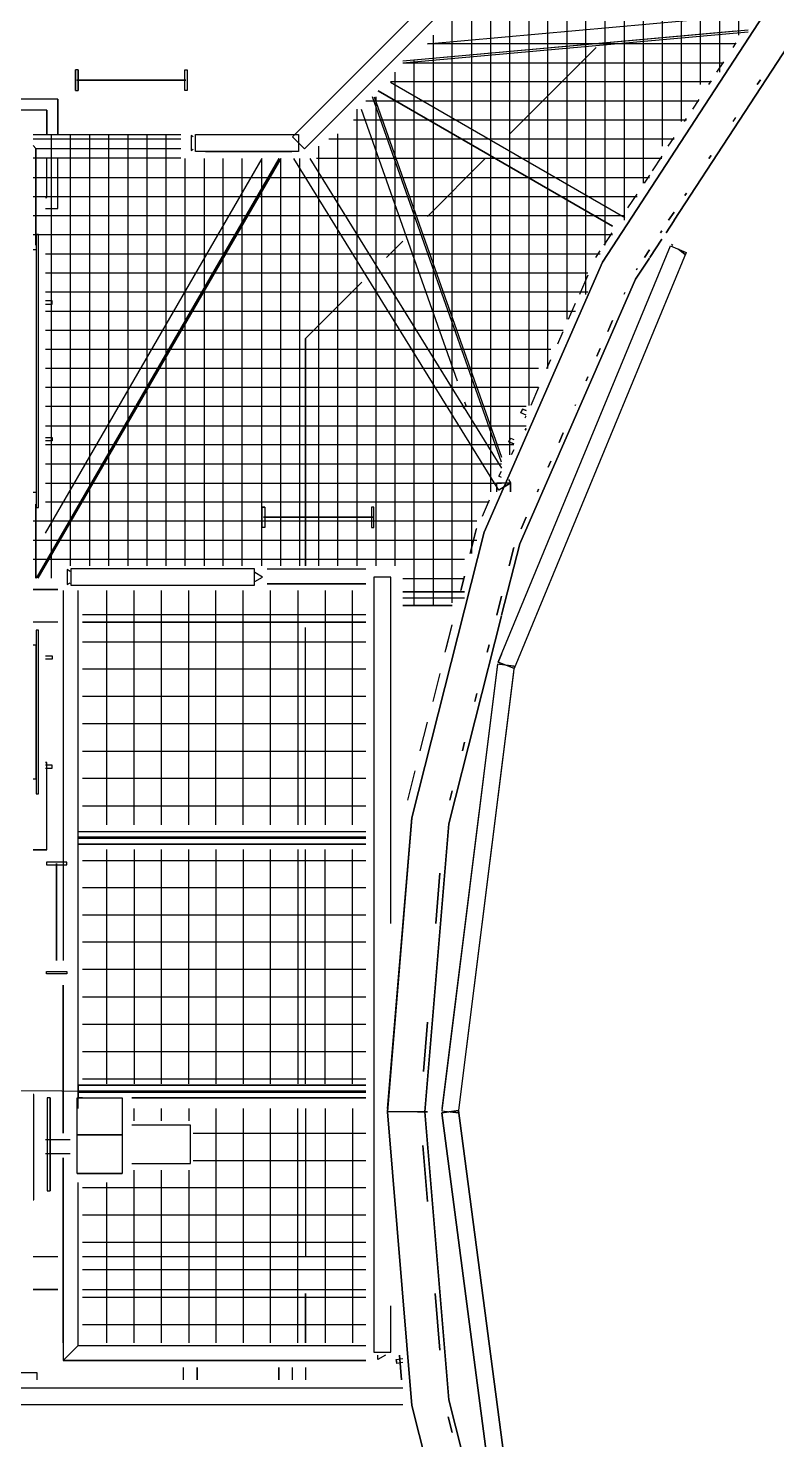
# Model space of a CAD drawing. Extents: x -57244 to 324435, y 15553 to 159369.
# Drawn here: x 57704 to 60448, y 43156 to 48328 of the extents above; entities that cross this region are included whole.
import ezdxf

# ---------------------------------------------------------------- set-up
doc = ezdxf.new("R2010")
doc.units = 0
doc.header["$LTSCALE"] = 2000
doc.header["$MEASUREMENT"] = 0
doc.layers.add('BASE', color=253, linetype='CONTINUOUS')

msp = doc.modelspace()

# ---------------------------------------------------------------- linework, layer by layer
at = {"layer": 'BASE', "linetype": 'Continuous'}
for p, q in [((60308.4, 48301.7), (60308.4, 49431.6)), ((60238.4, 49341.2), (60238.4, 48166.1)), ((60168.4, 48120.9), (60168.4, 49296)), ((60098.4, 47985.4), (60098.4, 49205.6)), ((60028.4, 47895), (60028.4, 49160.4)), ((59958.4, 49070.1), (59958.4, 47759.4)), ((59888.4, 48979.7), (59888.4, 47623.8)), ((59818.4, 47533.4), (59818.4, 48934.5)), ((59748.4, 47352.6), (59748.4, 48844.1)), ((59678.4, 48798.9), (59678.4, 47262.2)), ((59538.4, 48663.3), (59538.4, 46945.9)), ((59608.4, 47081.4), (59608.4, 48708.5)), ((59468.4, 48572.9), (59468.4, 46765.1)), ((59398.4, 48527.7), (59398.4, 46629.5)), ((59328.4, 48437.3), (59328.4, 46403.5)), ((60252.3, 48366.8), (59167.6, 48269)), ((60252.3, 48366.8), (59167.6, 48269)), ((59258.4, 46222.7), (59258.4, 48392.1)), ((60342.7, 48320.8), (59077.2, 48206.6)), ((60297.5, 48316.7), (59077.2, 48206.6)), ((59077.2, 48200.6), (60342.7, 48314.7)), ((59188.4, 48301.7), (59188.4, 46212.3)), ((59167.6, 48271.2), (60297.5, 48271.2)), ((59785.8, 48256.5), (59469.4, 47940.2)), ((59785.8, 48256.5), (59469.4, 47940.2)), ((60297.5, 48273.5), (60286.4, 48256.5)), ((59077.2, 48201.2), (60252.3, 48201.2)), ((59118.4, 46212.3), (59118.4, 48211.3)), ((60252.3, 48204.3), (60227.3, 48166.1)), ((57877.2, 48099.8), (57877.2, 48174.8)), ((57886.6, 48174.8), (57886.6, 48099.8)), ((58286.6, 48174.8), (58286.6, 48099.8)), ((59048.4, 46358.3), (59048.4, 48166.1)), ((58281.9, 48137.3), (57881.9, 48137.3)), ((57881.9, 48137.3), (58281.9, 48137.3)), ((58281.9, 48137.3), (57881.9, 48137.3)), ((58281.9, 48137.3), (57881.9, 48137.3)), ((57881.9, 48137.3), (58281.9, 48137.3)), ((59845.5, 47602.5), (58986.8, 48098.3)), ((59845.5, 47602.5), (58986.8, 48098.3)), ((58986.8, 48098.3), (59845.5, 47602.5)), ((60207.1, 48131.2), (59032, 48131.2)), ((59032, 48129.9), (59890.7, 47634.1)), ((60207.1, 48135.2), (60197.8, 48120.9)), ((60376.4, 48120.9), (60387.9, 48138.6)), ((60387.9, 48138.6), (60376.4, 48120.9)), ((60376.4, 48120.9), (60387.9, 48138.6)), ((60376.4, 48120.9), (60387.9, 48138.6)), ((60376.4, 48120.9), (60387.9, 48138.6)), ((60387.9, 48138.6), (60376.4, 48120.9)), ((60376.4, 48120.9), (60387.9, 48138.6)), ((60387.9, 48138.6), (60376.4, 48120.9)), ((60376.4, 48120.9), (60387.9, 48138.6)), ((60387.9, 48138.6), (60376.4, 48120.9)), ((60376.4, 48120.9), (60387.9, 48138.6)), ((60387.9, 48138.6), (60376.4, 48120.9)), ((60376.4, 48120.9), (60387.9, 48138.6)), ((60387.9, 48138.6), (60376.4, 48120.9)), ((60376.4, 48120.9), (60387.9, 48138.6)), ((60387.9, 48138.6), (60376.4, 48120.9)), ((57811.8, 48067.1), (57811.8, 47940.2)), ((58941.6, 48061.2), (60161.9, 48061.2)), ((59438.8, 46737.7), (58965.4, 48075.7)), ((58971.7, 48075.7), (59438.8, 46755.7)), ((58978.4, 48075.7), (58978.4, 46358.3)), ((60161.9, 48066), (60138.7, 48030.6)), ((57771.9, 48027.4), (57771.9, 47940.2)), ((60116.7, 47991.2), (58896.4, 47991.2)), ((58908.4, 48030.6), (58908.4, 46358.3)), ((58924.1, 48030.6), (59275.9, 47036.2)), ((60109.2, 47985.4), (60116.7, 47996.8)), ((60287.8, 47985.4), (60297.5, 48000.2)), ((60287.8, 47985.4), (60297.5, 48000.2)), ((60287.8, 47985.4), (60297.5, 48000.2)), ((60287.8, 47985.4), (60297.5, 48000.2)), ((60287.8, 47985.4), (60297.5, 48000.2)), ((60287.8, 47985.4), (60297.5, 48000.2)), ((60287.8, 47985.4), (60297.5, 48000.2)), ((60287.8, 47985.4), (60297.5, 48000.2)), ((60287.8, 47985.4), (60297.5, 48000.2)), ((60287.8, 47985.4), (60297.5, 48000.2)), ((60287.8, 47985.4), (60297.5, 48000.2)), ((60287.8, 47985.4), (60297.5, 48000.2)), ((60287.8, 47985.4), (60297.5, 48000.2)), ((60287.8, 47985.4), (60297.5, 48000.2)), ((60287.8, 47985.4), (60297.5, 48000.2)), ((60287.8, 47985.4), (60297.5, 48000.2)), ((58838.4, 46358.3), (58838.4, 47940.2)), ((58263.7, 47937.3), (57721.3, 47937.3)), ((58263.7, 47937.3), (57721.3, 47937.3)), ((58263.7, 47921.2), (57721.3, 47921.2)), ((57731.9, 47887.3), (57731.9, 47533.4)), ((57731.9, 47887.3), (57731.9, 47533.4)), ((57731.9, 47887.3), (58263.7, 47887.3)), ((57788.4, 46313.1), (57788.4, 47937.3)), ((57858.4, 46358.3), (57858.4, 47937.3)), ((57928.4, 47937.3), (57928.4, 46358.3)), ((57998.4, 47937.3), (57998.4, 46358.3)), ((58068.4, 47937.3), (58068.4, 46358.3)), ((58138.4, 47937.3), (58138.4, 46358.3)), ((58208.4, 47937.3), (58208.4, 46358.3)), ((58768.4, 47895), (58768.4, 46358.3)), ((60071.5, 47921.2), (58806, 47921.2)), ((60050.2, 47895), (60071.5, 47927.6)), ((58263.7, 47851.2), (57721.3, 47851.2)), ((57733.4, 46313.1), (58624.2, 47849.8)), ((57740.4, 46313.1), (58631.2, 47849.8)), ((58624.2, 47849.8), (57766.5, 46370.2)), ((57766.5, 46477.9), (58561.8, 47849.8)), ((57766.5, 46477.9), (58561.8, 47849.8)), ((57771.9, 47707.4), (57771.9, 47849.8)), ((58278.4, 47849.8), (58278.4, 46358.3)), ((58348.4, 47849.8), (58348.4, 46358.3)), ((58354.1, 47876), (58670.4, 47876)), ((58418.4, 46358.3), (58418.4, 47849.8)), ((58488.4, 46358.3), (58488.4, 47849.8)), ((58558.4, 47849.8), (58558.4, 46358.3)), ((58628.4, 47849.8), (58628.4, 46358.3)), ((58698.4, 47849.8), (58698.4, 46358.3)), ((58736.1, 47849.8), (59258, 47007.4)), ((58736.1, 47849.8), (59438.8, 46715.5)), ((58760.8, 47851.2), (60026.3, 47851.2)), ((59379, 47849.8), (59167.6, 47638.3)), ((59167.6, 47638.3), (59379, 47849.8)), ((60026.3, 47858.5), (59991.1, 47804.6)), ((60199.2, 47849.8), (60207.1, 47861.9)), ((60199.2, 47849.8), (60207.1, 47861.9)), ((60207.1, 47861.9), (60199.2, 47849.8)), ((60199.2, 47849.8), (60207.1, 47861.9)), ((60207.1, 47861.9), (60199.2, 47849.8)), ((60199.2, 47849.8), (60207.1, 47861.9)), ((60207.1, 47861.9), (60199.2, 47849.8)), ((60207.1, 47861.9), (60199.2, 47849.8)), ((60207.1, 47861.9), (60199.2, 47849.8)), ((60207.1, 47861.9), (60199.2, 47849.8)), ((60207.1, 47861.9), (60199.2, 47849.8)), ((60207.1, 47861.9), (60199.2, 47849.8)), ((60207.1, 47861.9), (60199.2, 47849.8)), ((60207.1, 47861.9), (60199.2, 47849.8)), ((60207.1, 47861.9), (60199.2, 47849.8)), ((60207.1, 47861.9), (60199.2, 47849.8)), ((59981.1, 47789.3), (59961.6, 47759.4)), ((57721.3, 47781.2), (59981.1, 47781.2)), ((57721.3, 47711.2), (59935.9, 47711.2)), ((59902.5, 47669), (59935.9, 47720.1)), ((60110.6, 47714.2), (60116.7, 47723.5)), ((60110.6, 47714.2), (60116.7, 47723.5)), ((60116.7, 47723.5), (60110.6, 47714.2)), ((60116.7, 47723.5), (60110.6, 47714.2)), ((60110.6, 47714.2), (60116.7, 47723.5)), ((60110.6, 47714.2), (60116.7, 47723.5)), ((60116.7, 47723.5), (60110.6, 47714.2)), ((60110.6, 47714.2), (60116.7, 47723.5)), ((60116.7, 47723.5), (60110.6, 47714.2)), ((60110.6, 47714.2), (60116.7, 47723.5)), ((60116.7, 47723.5), (60110.6, 47714.2)), ((60110.6, 47714.2), (60116.7, 47723.5)), ((60116.7, 47723.5), (60110.6, 47714.2)), ((60110.6, 47714.2), (60116.7, 47723.5)), ((60116.7, 47723.5), (60110.6, 47714.2)), ((60110.6, 47714.2), (60116.7, 47723.5)), ((57721.3, 47641.2), (59890.7, 47641.2)), ((60051.6, 47623.8), (60071.5, 47654.3)), ((60071.5, 47654.3), (60051.6, 47623.8)), ((60071.5, 47654.3), (60051.6, 47623.8)), ((60051.6, 47623.8), (60071.5, 47654.3)), ((60051.6, 47623.8), (60071.5, 47654.3)), ((60051.6, 47623.8), (60071.5, 47654.3)), ((60071.5, 47654.3), (60051.6, 47623.8)), ((60051.6, 47623.8), (60071.5, 47654.3)), ((60071.5, 47654.3), (60051.6, 47623.8)), ((60051.6, 47623.8), (60071.5, 47654.3)), ((60071.5, 47654.3), (60051.6, 47623.8)), ((60051.6, 47623.8), (60071.5, 47654.3)), ((60071.5, 47654.3), (60051.6, 47623.8)), ((60051.6, 47623.8), (60071.5, 47654.3)), ((60071.5, 47654.3), (60051.6, 47623.8)), ((60051.6, 47623.8), (60071.5, 47654.3)), ((59843.5, 47578.6), (59813.9, 47533.4)), ((60026.3, 47585.1), (60022, 47578.6)), ((60022, 47578.6), (60026.3, 47585.1)), ((60026.3, 47585.1), (60022, 47578.6)), ((60022, 47578.6), (60026.3, 47585.1)), ((60022, 47578.6), (60026.3, 47585.1)), ((60022, 47578.6), (60026.3, 47585.1)), ((60026.3, 47585.1), (60022, 47578.6)), ((60022, 47578.6), (60026.3, 47585.1)), ((60026.3, 47585.1), (60022, 47578.6)), ((60022, 47578.6), (60026.3, 47585.1)), ((60026.3, 47585.1), (60022, 47578.6)), ((60022, 47578.6), (60026.3, 47585.1)), ((60026.3, 47585.1), (60022, 47578.6)), ((60022, 47578.6), (60026.3, 47585.1)), ((60026.3, 47585.1), (60022, 47578.6)), ((60022, 47578.6), (60026.3, 47585.1)), ((60071.5, 47623.5), (60042.1, 47578.6)), ((59845.5, 47571.2), (57721.3, 47571.2)), ((59017.5, 47488.2), (59077.2, 47547.9)), ((59077.2, 47547.9), (59017.5, 47488.2)), ((60026.3, 47554.3), (59983.1, 47488.2)), ((60062.3, 47536.9), (60066.9, 47533.4)), ((57766.5, 47501.2), (59800.3, 47501.2)), ((59784.4, 47488.2), (59800.3, 47512.6)), ((59963, 47488.2), (59981.1, 47516)), ((59981.1, 47516), (59963, 47488.2)), ((59963, 47488.2), (59981.1, 47516)), ((59963, 47488.2), (59981.1, 47516)), ((59963, 47488.2), (59981.1, 47516)), ((59981.1, 47516), (59963, 47488.2)), ((59963, 47488.2), (59981.1, 47516)), ((59981.1, 47516), (59963, 47488.2)), ((59963, 47488.2), (59981.1, 47516)), ((59981.1, 47516), (59963, 47488.2)), ((59963, 47488.2), (59981.1, 47516)), ((59981.1, 47516), (59963, 47488.2)), ((59963, 47488.2), (59981.1, 47516)), ((59981.1, 47516), (59963, 47488.2)), ((59963, 47488.2), (59981.1, 47516)), ((59981.1, 47516), (59963, 47488.2)), ((60087.2, 47517.9), (60111.9, 47498.9)), ((60114.4, 47502.1), (60113.5, 47501)), ((57766.5, 47431.2), (59755.1, 47431.2)), ((59755.1, 47423.1), (59724.2, 47352.6)), ((59933.4, 47443), (59935.9, 47446.8)), ((59933.4, 47443), (59935.9, 47446.8)), ((59935.9, 47446.8), (59933.4, 47443)), ((59935.9, 47446.8), (59933.4, 47443)), ((59933.4, 47443), (59935.9, 47446.8)), ((59935.9, 47446.8), (59933.4, 47443)), ((59933.4, 47443), (59935.9, 47446.8)), ((59935.9, 47446.8), (59933.4, 47443)), ((59933.4, 47443), (59935.9, 47446.8)), ((59935.9, 47446.8), (59933.4, 47443)), ((59933.4, 47443), (59935.9, 47446.8)), ((59935.9, 47446.8), (59933.4, 47443)), ((59933.4, 47443), (59935.9, 47446.8)), ((59935.9, 47446.8), (59933.4, 47443)), ((59933.4, 47443), (59935.9, 47446.8)), ((59935.9, 47446.8), (59933.4, 47443)), ((59755.1, 47361.2), (57766.5, 47361.2)), ((59684.6, 47262.2), (59709.9, 47320)), ((59890.7, 47360), (59887.5, 47352.6)), ((59890.7, 47360), (59887.5, 47352.6)), ((59890.7, 47360), (59887.5, 47352.6)), ((59890.7, 47360), (59887.5, 47352.6)), ((59890.7, 47360), (59887.5, 47352.6)), ((59890.7, 47360), (59887.5, 47352.6)), ((59890.7, 47360), (59887.5, 47352.6)), ((59890.7, 47360), (59887.5, 47352.6)), ((59890.7, 47360), (59887.5, 47352.6)), ((59890.7, 47360), (59887.5, 47352.6)), ((59890.7, 47360), (59887.5, 47352.6)), ((59890.7, 47360), (59887.5, 47352.6)), ((59890.7, 47360), (59887.5, 47352.6)), ((59890.7, 47360), (59887.5, 47352.6)), ((57766.5, 47291.2), (59709.9, 47291.2)), ((57766.5, 47221.2), (59664.7, 47221.2)), ((59644.9, 47171.8), (59664.7, 47217)), ((59845.5, 47257), (59828, 47217)), ((59828, 47217), (59845.5, 47257)), ((59845.5, 47257), (59828, 47217)), ((59845.5, 47257), (59828, 47217)), ((59845.5, 47257), (59828, 47217)), ((59845.5, 47257), (59828, 47217)), ((59845.5, 47257), (59828, 47217)), ((59845.5, 47257), (59828, 47217)), ((59845.5, 47257), (59828, 47217)), ((59845.5, 47257), (59828, 47217)), ((59845.5, 47257), (59828, 47217)), ((59845.5, 47257), (59828, 47217)), ((59845.5, 47257), (59828, 47217)), ((59845.5, 47257), (59828, 47217)), ((57766.5, 47151.2), (59619.5, 47151.2)), ((59605.3, 47081.4), (59619.5, 47114)), ((59788.3, 47126.6), (59800.3, 47154)), ((59800.3, 47154), (59788.3, 47126.6)), ((59800.3, 47154), (59788.3, 47126.6)), ((59800.3, 47154), (59788.3, 47126.6)), ((59788.3, 47126.6), (59800.3, 47154)), ((59800.3, 47154), (59788.3, 47126.6)), ((59788.3, 47126.6), (59800.3, 47154)), ((59800.3, 47154), (59788.3, 47126.6)), ((59788.3, 47126.6), (59800.3, 47154)), ((59800.3, 47154), (59788.3, 47126.6)), ((59788.3, 47126.6), (59800.3, 47154)), ((59800.3, 47154), (59788.3, 47126.6)), ((59788.3, 47126.6), (59800.3, 47154)), ((59800.3, 47154), (59788.3, 47126.6)), ((59574.3, 47081.2), (57766.5, 47081.2)), ((59574.3, 47011.2), (57766.5, 47011.2)), ((59574.3, 47010.9), (59545.8, 46945.9)), ((59748.7, 47036.2), (59755.1, 47050.9)), ((59755.1, 47050.9), (59748.7, 47036.2)), ((59755.1, 47050.9), (59748.7, 47036.2)), ((59755.1, 47050.9), (59748.7, 47036.2)), ((59748.7, 47036.2), (59755.1, 47050.9)), ((59755.1, 47050.9), (59748.7, 47036.2)), ((59748.7, 47036.2), (59755.1, 47050.9)), ((59755.1, 47050.9), (59748.7, 47036.2)), ((59748.7, 47036.2), (59755.1, 47050.9)), ((59755.1, 47050.9), (59748.7, 47036.2)), ((59748.7, 47036.2), (59755.1, 47050.9)), ((59755.1, 47050.9), (59748.7, 47036.2)), ((59748.7, 47036.2), (59755.1, 47050.9)), ((59755.1, 47050.9), (59748.7, 47036.2)), ((59303.2, 46959.1), (59307.8, 46945.9)), ((59529.2, 46941.2), (57766.5, 46941.2)), ((59303.2, 46934.4), (59296.1, 46945.9)), ((59529.2, 46910.3), (59509.6, 46918.4)), ((59526, 46900.7), (59529.2, 46907.9)), ((59709, 46945.9), (59709.9, 46947.9)), ((59709.9, 46947.9), (59709, 46945.9)), ((59709, 46945.9), (59709.9, 46947.9)), ((59709.9, 46947.9), (59709, 46945.9)), ((59709, 46945.9), (59709.9, 46947.9)), ((59709.9, 46947.9), (59709, 46945.9)), ((59709, 46945.9), (59709.9, 46947.9)), ((59709.9, 46947.9), (59709, 46945.9)), ((59709, 46945.9), (59709.9, 46947.9)), ((59709.9, 46947.9), (59709, 46945.9)), ((59709, 46945.9), (59709.9, 46947.9)), ((59709.9, 46947.9), (59709, 46945.9)), ((59709, 46945.9), (59709.9, 46947.9)), ((59709.9, 46947.9), (59709, 46945.9)), ((57766.5, 46871.2), (59529.2, 46871.2)), ((59529.2, 46861.1), (59525.9, 46855.5)), ((59529.2, 46861.1), (59525.9, 46855.5)), ((59525.9, 46855.5), (59529.2, 46861.1)), ((59484, 46801.2), (57766.5, 46801.2)), ((59649.6, 46810.3), (59664.7, 46844.9)), ((59664.7, 46844.9), (59649.6, 46810.3)), ((59664.7, 46844.9), (59649.6, 46810.3)), ((59649.6, 46810.3), (59664.7, 46844.9)), ((59664.7, 46844.9), (59649.6, 46810.3)), ((59649.6, 46810.3), (59664.7, 46844.9)), ((59664.7, 46844.9), (59649.6, 46810.3)), ((59649.6, 46810.3), (59664.7, 46844.9)), ((59664.7, 46844.9), (59649.6, 46810.3)), ((59649.6, 46810.3), (59664.7, 46844.9)), ((59664.7, 46844.9), (59649.6, 46810.3)), ((59649.6, 46810.3), (59664.7, 46844.9)), ((59664.7, 46844.9), (59649.6, 46810.3)), ((59649.6, 46810.3), (59664.7, 46844.9)), ((59484, 46782.9), (59473.7, 46765.1)), ((59484, 46782.9), (59473.7, 46765.1)), ((59484, 46782.9), (59473.7, 46765.1)), ((57766.5, 46731.2), (59438.8, 46731.2)), ((59609.9, 46719.9), (59619.5, 46741.8)), ((59609.9, 46719.9), (59619.5, 46741.8)), ((59619.5, 46741.8), (59609.9, 46719.9)), ((59619.5, 46741.8), (59609.9, 46719.9)), ((59619.5, 46741.8), (59609.9, 46719.9)), ((59619.5, 46741.8), (59609.9, 46719.9)), ((59619.5, 46741.8), (59609.9, 46719.9)), ((59619.5, 46741.8), (59609.9, 46719.9)), ((59619.5, 46741.8), (59609.9, 46719.9)), ((59619.5, 46741.8), (59609.9, 46719.9)), ((59619.5, 46741.8), (59609.9, 46719.9)), ((59619.5, 46741.8), (59609.9, 46719.9)), ((59619.5, 46741.8), (59609.9, 46719.9)), ((59619.5, 46741.8), (59609.9, 46719.9)), ((57766.5, 46661.2), (59438.8, 46661.2)), ((59421.9, 46662), (59465.9, 46662)), ((59466.8, 46658.9), (59438.8, 46641.5)), ((59438.8, 46641.5), (59466.8, 46658.9)), ((59438.8, 46641.5), (59465.9, 46658.3)), ((59464.1, 46674.7), (59471.9, 46662)), ((59471.9, 46629.5), (59471.9, 46662)), ((59393.6, 46598.8), (59367.4, 46539.1)), ((59574.3, 46638.8), (59570.3, 46629.5)), ((59570.3, 46629.5), (59574.3, 46638.8)), ((59574.3, 46638.8), (59570.3, 46629.5)), ((59570.3, 46629.5), (59574.3, 46638.8)), ((59574.3, 46638.8), (59570.3, 46629.5)), ((59570.3, 46629.5), (59574.3, 46638.8)), ((59574.3, 46638.8), (59570.3, 46629.5)), ((59570.3, 46629.5), (59574.3, 46638.8)), ((59574.3, 46638.8), (59570.3, 46629.5)), ((59570.3, 46629.5), (59574.3, 46638.8)), ((59574.3, 46638.8), (59570.3, 46629.5)), ((59570.3, 46629.5), (59574.3, 46638.8)), ((59574.3, 46638.8), (59570.3, 46629.5)), ((59570.3, 46629.5), (59574.3, 46638.8)), ((57731.9, 46313.1), (57731.9, 46584.3)), ((57731.9, 46584.3), (57731.9, 46313.1)), ((57731.9, 46584.3), (57731.9, 46493.9)), ((57731.9, 46584.3), (57731.9, 46493.9)), ((57732.6, 46584.3), (57732.6, 46572.3)), ((57741.6, 46572.3), (57741.6, 46584.3)), ((59393.6, 46591.2), (57766.5, 46591.2)), ((58571.2, 46573.4), (58561.9, 46573.4)), ((59348.4, 46521.2), (57721.3, 46521.2)), ((58571.2, 46498.4), (58561.9, 46498.4)), ((58566.6, 46535.9), (58966.6, 46535.9)), ((58966.6, 46535.9), (58566.6, 46535.9)), ((58966.6, 46535.9), (58566.6, 46535.9)), ((58966.6, 46535.9), (58566.6, 46535.9)), ((58966.6, 46535.9), (58566.6, 46535.9)), ((59346.4, 46491.2), (59324.2, 46403.5)), ((59510.8, 46493.9), (59529.2, 46535.8)), ((59510.8, 46493.9), (59529.2, 46535.8)), ((59510.8, 46493.9), (59529.2, 46535.8)), ((59529.2, 46535.8), (59510.8, 46493.9)), ((59510.8, 46493.9), (59529.2, 46535.8)), ((59510.8, 46493.9), (59529.2, 46535.8)), ((59510.8, 46493.9), (59529.2, 46535.8)), ((59510.8, 46493.9), (59529.2, 46535.8)), ((59510.8, 46493.9), (59529.2, 46535.8)), ((59510.8, 46493.9), (59529.2, 46535.8)), ((59510.8, 46493.9), (59529.2, 46535.8)), ((59510.8, 46493.9), (59529.2, 46535.8)), ((59510.8, 46493.9), (59529.2, 46535.8)), ((59510.8, 46493.9), (59529.2, 46535.8)), ((59348.4, 46451.2), (57721.3, 46451.2)), ((57731.9, 46403.5), (57731.9, 46313.1)), ((57731.9, 46313.1), (57731.9, 46403.5)), ((59484, 46425.6), (59466.9, 46358.3)), ((59484, 46425.6), (59466.9, 46358.3)), ((59484, 46425.6), (59466.9, 46358.3)), ((59466.9, 46358.3), (59484, 46425.6)), ((59466.9, 46358.3), (59484, 46425.6)), ((59484, 46425.6), (59466.9, 46358.3)), ((59484, 46425.6), (59466.9, 46358.3)), ((59484, 46425.6), (59466.9, 46358.3)), ((59484, 46425.6), (59466.9, 46358.3)), ((59484, 46425.6), (59466.9, 46358.3)), ((59484, 46425.6), (59466.9, 46358.3)), ((59484, 46425.6), (59466.9, 46358.3)), ((59484, 46425.6), (59466.9, 46358.3)), ((59484, 46425.6), (59466.9, 46358.3)), ((59484, 46425.6), (59466.9, 46358.3)), ((59484, 46425.6), (59466.9, 46358.3)), ((59303.2, 46381.2), (57721.3, 46381.2)), ((57759.6, 46358.3), (57733.4, 46313.1)), ((57902.1, 46348.2), (58489.6, 46348.2)), ((58580, 46346.9), (58941.6, 46346.9)), ((58941.6, 46291.9), (58580, 46291.9)), ((58580, 46291.9), (58941.6, 46291.9)), ((59032.8, 46316.9), (58970.3, 46316.9)), ((59077.2, 46311.2), (59303.2, 46311.2)), ((59289.8, 46267.9), (59303.2, 46320.6)), ((59303.2, 46320.6), (59289.8, 46267.9)), ((57721.3, 46271.9), (57811.7, 46271.9)), ((57811.7, 46271.9), (57721.3, 46271.9)), ((57811.7, 46271.9), (57721.3, 46271.9)), ((57811.7, 46271.9), (57721.3, 46271.9)), ((57831.5, 46267.9), (57831.5, 44912)), ((57831.5, 46267.9), (57831.5, 44912)), ((57831.5, 46267.9), (57831.5, 44912)), ((57886.5, 44369.7), (57886.5, 46267.9)), ((57991.9, 45409.2), (57991.9, 46267.9)), ((58091.9, 45409.2), (58091.9, 46267.9)), ((58191.9, 45409.2), (58191.9, 46267.9)), ((58291.9, 45409.2), (58291.9, 46267.9)), ((58391.9, 45409.2), (58391.9, 46267.9)), ((58491.9, 45409.2), (58491.9, 46267.9)), ((58591.9, 45409.2), (58591.9, 46267.9)), ((58691.9, 46267.9), (58691.9, 45409.2)), ((58791.9, 46267.9), (58791.9, 45409.2)), ((58891.9, 45409.2), (58891.9, 46267.9)), ((59303.2, 46262.3), (59077.2, 46262.3)), ((59077.2, 46262.3), (59303.2, 46262.3)), ((59077.2, 46241.2), (59303.2, 46241.2)), ((59438.8, 46247.1), (59421.1, 46177.5)), ((59438.8, 46247.1), (59421.1, 46177.5)), ((59438.8, 46247.1), (59421.1, 46177.5)), ((59421.1, 46177.5), (59438.8, 46247.1)), ((59438.8, 46247.1), (59421.1, 46177.5)), ((59438.8, 46247.1), (59421.1, 46177.5)), ((59438.8, 46247.1), (59421.1, 46177.5)), ((59438.8, 46247.1), (59421.1, 46177.5)), ((59438.8, 46247.1), (59421.1, 46177.5)), ((59438.8, 46247.1), (59421.1, 46177.5)), ((59438.8, 46247.1), (59421.1, 46177.5)), ((59438.8, 46247.1), (59421.1, 46177.5)), ((59438.8, 46247.1), (59421.1, 46177.5)), ((59438.8, 46247.1), (59421.1, 46177.5)), ((59438.8, 46247.1), (59421.1, 46177.5)), ((59438.8, 46247.1), (59421.1, 46177.5)), ((59077.2, 46212.3), (59258, 46212.3)), ((59258, 46212.3), (59077.2, 46212.3)), ((59077.2, 46212.3), (59258, 46212.3)), ((57811.7, 46151.9), (57721.3, 46151.9)), ((57811.7, 46151.9), (57721.3, 46151.9)), ((58941.6, 46179.1), (57902.1, 46179.1)), ((58941.6, 46151.9), (57902.1, 46151.9)), ((57902.1, 46151.9), (58941.6, 46151.9)), ((58720.4, 45409.2), (58720.4, 46132.3)), ((58720.4, 45409.2), (58720.4, 46132.3)), ((59232.6, 46041.9), (59258, 46142.1)), ((59235.3, 46052.7), (59258, 46142.1)), ((57732.6, 46122.3), (57732.6, 46087.1)), ((57902.1, 46079.1), (58941.6, 46079.1)), ((57732.6, 46067.3), (57721.3, 46067.3)), ((57766.5, 46028.3), (57791.6, 46028.3)), ((59393.6, 46068.6), (59386.8, 46041.9)), ((59386.8, 46041.9), (59393.6, 46068.6)), ((59393.6, 46068.6), (59386.8, 46041.9)), ((59386.8, 46041.9), (59393.6, 46068.6)), ((59386.8, 46041.9), (59393.6, 46068.6)), ((59386.8, 46041.9), (59393.6, 46068.6)), ((59386.8, 46041.9), (59393.6, 46068.6)), ((59386.8, 46041.9), (59393.6, 46068.6)), ((59386.8, 46041.9), (59393.6, 46068.6)), ((59386.8, 46041.9), (59393.6, 46068.6)), ((59386.8, 46041.9), (59393.6, 46068.6)), ((59386.8, 46041.9), (59393.6, 46068.6)), ((59386.8, 46041.9), (59393.6, 46068.6)), ((59386.8, 46041.9), (59393.6, 46068.6)), ((59386.8, 46041.9), (59393.6, 46068.6)), ((59386.8, 46041.9), (59393.6, 46068.6)), ((59438.8, 46034.3), (59426.9, 46005.6)), ((58941.6, 45979.1), (57902.1, 45979.1)), ((59212.8, 45963.7), (59186.8, 45861.1)), ((59281.4, 44354), (59484, 45967.6)), ((58941.6, 45879.1), (57902.1, 45879.1)), ((59348.4, 45890.1), (59341, 45861.1)), ((59341, 45861.1), (59348.4, 45890.1)), ((59341, 45861.1), (59348.4, 45890.1)), ((59348.4, 45890.1), (59341, 45861.1)), ((59341, 45861.1), (59348.4, 45890.1)), ((59341, 45861.1), (59348.4, 45890.1)), ((59341, 45861.1), (59348.4, 45890.1)), ((59341, 45861.1), (59348.4, 45890.1)), ((59341, 45861.1), (59348.4, 45890.1)), ((59341, 45861.1), (59348.4, 45890.1)), ((59341, 45861.1), (59348.4, 45890.1)), ((59341, 45861.1), (59348.4, 45890.1)), ((59341, 45861.1), (59348.4, 45890.1)), ((59341, 45861.1), (59348.4, 45890.1)), ((59341, 45861.1), (59348.4, 45890.1)), ((59341, 45861.1), (59348.4, 45890.1)), ((58941.6, 45779.1), (57902.1, 45779.1)), ((59141, 45680.4), (59167.6, 45785.2)), ((57902.1, 45679.1), (58941.6, 45679.1)), ((59303.2, 45711.7), (59295.2, 45680.4)), ((59303.2, 45711.7), (59295.2, 45680.4)), ((59303.2, 45711.7), (59295.2, 45680.4)), ((59295.2, 45680.4), (59303.2, 45711.7)), ((59295.2, 45680.4), (59303.2, 45711.7)), ((59295.2, 45680.4), (59303.2, 45711.7)), ((59295.2, 45680.4), (59303.2, 45711.7)), ((59295.2, 45680.4), (59303.2, 45711.7)), ((59295.2, 45680.4), (59303.2, 45711.7)), ((59295.2, 45680.4), (59303.2, 45711.7)), ((59295.2, 45680.4), (59303.2, 45711.7)), ((59295.2, 45680.4), (59303.2, 45711.7)), ((59295.2, 45680.4), (59303.2, 45711.7)), ((59295.2, 45680.4), (59303.2, 45711.7)), ((59295.2, 45680.4), (59303.2, 45711.7)), ((59295.2, 45680.4), (59303.2, 45711.7)), ((57766.5, 45637.4), (57771.9, 45637.4)), ((58941.6, 45579.1), (57902.1, 45579.1)), ((59095.3, 45499.6), (59122.4, 45606.7)), ((57732.6, 45544.8), (57732.6, 45522.3)), ((59249.5, 45499.6), (59258, 45533.2)), ((59258, 45533.2), (59249.5, 45499.6)), ((59258, 45533.2), (59249.5, 45499.6)), ((59249.5, 45499.6), (59258, 45533.2)), ((59258, 45533.2), (59249.5, 45499.6)), ((59249.5, 45499.6), (59258, 45533.2)), ((59249.5, 45499.6), (59258, 45533.2)), ((59258, 45533.2), (59249.5, 45499.6)), ((59249.5, 45499.6), (59258, 45533.2)), ((59258, 45533.2), (59249.5, 45499.6)), ((59249.5, 45499.6), (59258, 45533.2)), ((59258, 45533.2), (59249.5, 45499.6)), ((59249.5, 45499.6), (59258, 45533.2)), ((59258, 45533.2), (59249.5, 45499.6)), ((59249.5, 45499.6), (59258, 45533.2)), ((59258, 45533.2), (59249.5, 45499.6)), ((57902.1, 45479.1), (58941.6, 45479.1)), ((57886.5, 45338.9), (57886.5, 45384.9)), ((57771.9, 45317.4), (57721.3, 45317.4)), ((57886.5, 45338.9), (58941.6, 45338.9)), ((57991.9, 44460.1), (57991.9, 45318.8)), ((58091.9, 45318.8), (58091.9, 44460.1)), ((58191.9, 44460.1), (58191.9, 45318.8)), ((58291.9, 44460.1), (58291.9, 45318.8)), ((58391.9, 45318.8), (58391.9, 44460.1)), ((58491.9, 45318.8), (58491.9, 44460.1)), ((58591.9, 44460.1), (58591.9, 45318.8)), ((58691.9, 45318.8), (58691.9, 44460.1)), ((58720.4, 44460.1), (58720.4, 45318.8)), ((58720.4, 44460.1), (58720.4, 45318.8)), ((58791.9, 44460.1), (58791.9, 45318.8)), ((58891.9, 44460.1), (58891.9, 45318.8)), ((57845.1, 45272.1), (57770.1, 45272.1)), ((57807.6, 44912), (57807.6, 45267.4)), ((57807.6, 45267.4), (57807.6, 44912)), ((57807.6, 45267.4), (57807.6, 44912)), ((57807.6, 44912), (57807.6, 45267.4)), ((57807.6, 45267.4), (57807.6, 44912)), ((57807.6, 45267.4), (57807.6, 44912)), ((57902.1, 45279.1), (58941.6, 45279.1)), ((59197.5, 45047.6), (59212.8, 45231.5)), ((59212.8, 45231.5), (59197.5, 45047.6)), ((59212.8, 45231.5), (59197.5, 45047.6)), ((59212.8, 45231.5), (59197.5, 45047.6)), ((59212.8, 45231.5), (59197.5, 45047.6)), ((59212.8, 45231.5), (59197.5, 45047.6)), ((59212.8, 45231.5), (59197.5, 45047.6)), ((59212.8, 45231.5), (59197.5, 45047.6)), ((59212.8, 45231.5), (59197.5, 45047.6)), ((59212.8, 45231.5), (59197.5, 45047.6)), ((59212.8, 45231.5), (59197.5, 45047.6)), ((59212.8, 45231.5), (59197.5, 45047.6)), ((59212.8, 45231.5), (59197.5, 45047.6)), ((59212.8, 45231.5), (59197.5, 45047.6)), ((59212.8, 45231.5), (59197.5, 45047.6)), ((57902.1, 45179.1), (58941.6, 45179.1)), ((57902.1, 45079.1), (58941.6, 45079.1)), ((58941.6, 44979.1), (57902.1, 44979.1)), ((57845.1, 44872.1), (57845.1, 44862.7)), ((58941.6, 44879.1), (57902.1, 44879.1)), ((57831.5, 44821.6), (57831.5, 44279.3)), ((57831.5, 44279.3), (57831.5, 44821.6)), ((57831.5, 44821.6), (57831.5, 44279.3)), ((57902.1, 44779.1), (58941.6, 44779.1)), ((59167.6, 44686.1), (59152.6, 44505.3)), ((59152.6, 44505.3), (59167.6, 44686.1)), ((59152.6, 44505.3), (59167.6, 44686.1)), ((59167.6, 44686.1), (59152.6, 44505.3)), ((59152.6, 44505.3), (59167.6, 44686.1)), ((59152.6, 44505.3), (59167.6, 44686.1)), ((59152.6, 44505.3), (59167.6, 44686.1)), ((59152.6, 44505.3), (59167.6, 44686.1)), ((59152.6, 44505.3), (59167.6, 44686.1)), ((59152.6, 44505.3), (59167.6, 44686.1)), ((59152.6, 44505.3), (59167.6, 44686.1)), ((59152.6, 44505.3), (59167.6, 44686.1)), ((59152.6, 44505.3), (59167.6, 44686.1)), ((59152.6, 44505.3), (59167.6, 44686.1)), ((59152.6, 44505.3), (59167.6, 44686.1)), ((57902.1, 44679.1), (58941.6, 44679.1)), ((57902.1, 44579.1), (58941.6, 44579.1)), ((57902.1, 44479.1), (58941.6, 44479.1)), ((57886.5, 44430), (57886.5, 44408.9)), ((57883.6, 44408.4), (58048.6, 44408.4)), ((57886.5, 44408.9), (57902.1, 44408.9)), ((58941.6, 44408.9), (58082.9, 44408.9)), ((58941.6, 44408.9), (58082.9, 44408.9)), ((58082.9, 44408.9), (58941.6, 44408.9)), ((58091.9, 44324.5), (58091.9, 44369.7)), ((58191.9, 44324.5), (58191.9, 44369.7)), ((58291.9, 44369.7), (58291.9, 44324.5)), ((58391.9, 44369.7), (58391.9, 43511)), ((58491.9, 44369.7), (58491.9, 43511)), ((58591.9, 43511), (58591.9, 44369.7)), ((58691.9, 43511), (58691.9, 44369.7)), ((58720.4, 44369.7), (58720.4, 43827.3)), ((58720.4, 44369.7), (58720.4, 43827.3)), ((58791.9, 44369.7), (58791.9, 43511)), ((58891.9, 44369.7), (58891.9, 43511)), ((59167.6, 44357.9), (59020.4, 44357.9)), ((59122.4, 44357.9), (59020.4, 44357.9)), ((59122.4, 44357.9), (59020.4, 44357.9)), ((59122.4, 44357.9), (59020.4, 44357.9)), ((59122.4, 44357.9), (59020.4, 44357.9)), ((59122.4, 44357.9), (59020.4, 44357.9)), ((59130.4, 44357.9), (59167.6, 44357.9)), ((58308.9, 44279.1), (58941.6, 44279.1)), ((57766.5, 44255.9), (57856.9, 44255.9)), ((59167.6, 44029.7), (59150.7, 44234.1)), ((59150.7, 44234.1), (59167.6, 44029.7)), ((59150.7, 44234.1), (59167.6, 44029.7)), ((59150.7, 44234.1), (59167.6, 44029.7)), ((59150.7, 44234.1), (59167.6, 44029.7)), ((59150.7, 44234.1), (59167.6, 44029.7)), ((59150.7, 44234.1), (59167.6, 44029.7)), ((59150.7, 44234.1), (59167.6, 44029.7)), ((59150.7, 44234.1), (59167.6, 44029.7)), ((59150.7, 44234.1), (59167.6, 44029.7)), ((59150.7, 44234.1), (59167.6, 44029.7)), ((59150.7, 44234.1), (59167.6, 44029.7)), ((59150.7, 44234.1), (59167.6, 44029.7)), ((57856.9, 44203.4), (57766.5, 44203.4)), ((57831.5, 43511), (57831.5, 44188.9)), ((57831.5, 44188.9), (57831.5, 43511)), ((58308.9, 44179.1), (58941.6, 44179.1)), ((57883.6, 44131.4), (58048.6, 44131.4)), ((58048.6, 44131.4), (57883.6, 44131.4)), ((58091.9, 43511), (58091.9, 44143.7)), ((58191.9, 43511), (58191.9, 44143.7)), ((58291.9, 44143.7), (58291.9, 43511)), ((58941.6, 44079.1), (57902.1, 44079.1)), ((57991.9, 43511), (57991.9, 44098.5)), ((58941.6, 43979.1), (57902.1, 43979.1)), ((58941.6, 43879.1), (57902.1, 43879.1)), ((57811.7, 43826.9), (57721.3, 43826.9)), ((57811.7, 43826.9), (57721.3, 43826.9)), ((58941.6, 43826.9), (57902.1, 43826.9)), ((58941.6, 43826.9), (57902.1, 43826.9)), ((58941.6, 43779.1), (57902.1, 43779.1)), ((57811.7, 43706.9), (57721.3, 43706.9)), ((57721.3, 43706.9), (57811.7, 43706.9)), ((57721.3, 43706.9), (57811.7, 43706.9)), ((57902.1, 43706.9), (58941.6, 43706.9)), ((57902.1, 43706.9), (58941.6, 43706.9)), ((57902.1, 43706.9), (58941.6, 43706.9)), ((57902.1, 43679.1), (58941.6, 43679.1)), ((58720.4, 43691.7), (58720.4, 43511)), ((58720.4, 43511), (58720.4, 43691.7)), ((59212.8, 43484.3), (59195.6, 43691.7)), ((59212.8, 43484.3), (59195.6, 43691.7)), ((59195.6, 43691.7), (59212.8, 43484.3)), ((59212.8, 43484.3), (59195.6, 43691.7)), ((59195.6, 43691.7), (59212.8, 43484.3)), ((59212.8, 43484.3), (59195.6, 43691.7)), ((59195.6, 43691.7), (59212.8, 43484.3)), ((59212.8, 43484.3), (59195.6, 43691.7)), ((59195.6, 43691.7), (59212.8, 43484.3)), ((59212.8, 43484.3), (59195.6, 43691.7)), ((59195.6, 43691.7), (59212.8, 43484.3)), ((59212.8, 43484.3), (59195.6, 43691.7)), ((59195.6, 43691.7), (59212.8, 43484.3)), ((57902.1, 43579.1), (58941.6, 43579.1)), ((57886.5, 43501.9), (57831.5, 43446.9)), ((57831.5, 43446.9), (57879.5, 43494.9)), ((57879.5, 43494.9), (57831.5, 43446.9)), ((57856.9, 43472.3), (57886.5, 43501.9)), ((58941.6, 43446.9), (57831.5, 43446.9)), ((59053.1, 43450.8), (59077.2, 43454)), ((59071.8, 43375.4), (59064.3, 43465.8)), ((59064.3, 43465.8), (59071.8, 43375.4)), ((58272.6, 43375.4), (58272.6, 43420.6)), ((58322.6, 43375.4), (58322.6, 43420.6)), ((58322.6, 43420.6), (58322.6, 43375.4)), ((58622.6, 43375.4), (58622.6, 43420.6)), ((58622.6, 43420.6), (58622.6, 43375.4)), ((58672.6, 43375.4), (58672.6, 43420.6)), ((58720.4, 43420.6), (58720.4, 43375.4)), ((58720.4, 43420.6), (58720.4, 43375.4)), ((59077.2, 43438.8), (59055.1, 43435.9)), ((59077.2, 43438.8), (59055.1, 43435.9)), ((57650.9, 43346.4), (59077.2, 43346.4)), ((59243.5, 43239.8), (59258, 43182.7)), ((59243.5, 43239.8), (59258, 43182.7))]:
    msp.add_line(p, q, dxfattribs=at)
for points in [[(58672.2, 47929.4), (60386.9, 49644), (60431.1, 49599.9), (58716.4, 47885.2)], [(59021.4, 44369.7), (59109.6, 45434.4), (59374.7, 46481.5), (59808.6, 47470.6), (60399.4, 48374.9), (61131, 49169.6)], [(60885, 48701.8), (60509.4, 48293.8), (60071.7, 47623.8)], [(60399.4, 48374.9), (59808.6, 47470.6), (59374.7, 46481.5)], [(57811.8, 47940.2), (57811.8, 48067.1), (57411.8, 48067.1), (57411.8, 47985.4)], [(57771.9, 47940.2), (57771.9, 48027.4), (57451.9, 48027.4), (57451.9, 47985.4)], [(58354.1, 47938.5), (58694.3, 47938.5), (58694.3, 47895)], [(58681.4, 47938.5), (58672.2, 47929.4), (58694.3, 47907.3)], [(58681.4, 47938.5), (58672.2, 47929.4), (58694.3, 47907.3)], [(57731.9, 47533.4), (57731.9, 47887.3), (57721.3, 47897.9)], [(57721.3, 47897.9), (57731.9, 47887.3), (57731.9, 47533.4)], [(57721.3, 47897.9), (57731.9, 47887.3), (58263.7, 47887.3)], [(57721.3, 47897.9), (57731.9, 47887.3), (58263.7, 47887.3)], [(57721.3, 47897.9), (57731.9, 47887.3), (58263.7, 47887.3)], [(58308.9, 47929.8), (58301, 47934.4), (58301, 47880.2), (58308.9, 47884.8)], [(57766.5, 47707.4), (57771.9, 47707.4), (57771.9, 47849.8)], [(57766.5, 47667.1), (57811.8, 47667.1), (57811.8, 47849.8)], [(57766.5, 47667.1), (57811.8, 47667.1), (57811.8, 47849.8)], [(59464.1, 46674.7), (59471.9, 46662), (59429.4, 46635.7), (58677.3, 47849.8)], [(57741.6, 47533.4), (57741.6, 47572.3), (57732.6, 47572.3), (57732.6, 47533.4)], [(60058.2, 47529.9), (60116, 47506), (59484.6, 45981.7), (59426.9, 46005.6)], [(57721.3, 47517.3), (57732.6, 47517.3), (57732.6, 46627.3), (57721.3, 46627.3)], [(59981.1, 47485.2), (59930.6, 47407.8), (59505.4, 46438.6), (59439.3, 46177.5)], [(60114.4, 47502.1), (60114.4, 47502.1), (60111.9, 47498.9), (60087.2, 47517.9)], [(58720.4, 46358.3), (58720.4, 47191.1), (58927.1, 47397.8)], [(58927.1, 47397.8), (58720.4, 47191.1), (58720.4, 46358.3)], [(57766.5, 47316.3), (57791.6, 47316.3), (57791.6, 47328.3), (57766.5, 47328.3)], [(59529.2, 46926.5), (59515.4, 46932.2), (59509.6, 46918.4), (59515.4, 46932.2), (59529.2, 46926.5)], [(57766.5, 46828.3), (57791.6, 46828.3), (57791.6, 46816.3)], [(57766.5, 46828.3), (57791.6, 46828.3), (57791.6, 46816.3), (57766.5, 46816.3)], [(59484, 46804.5), (59465.6, 46812.1), (59471.4, 46826), (59484, 46820.7)], [(59471.4, 46826), (59465.6, 46812.1), (59484, 46804.5)], [(59438.8, 46681.1), (59428.6, 46687), (59438.8, 46704.6)], [(59471.9, 46662), (59429.4, 46635.7), (59421.9, 46647.8)], [(59421.9, 46629.5), (59421.9, 46662), (59471.9, 46662), (59471.9, 46629.5)], [(59324.2, 46403.5), (59346.4, 46491.2), (59348.4, 46495.7)], [(57856.9, 46337.6), (57845.9, 46344), (57845.9, 46289.9), (57856.9, 46296.2)], [(58534.8, 46300.6), (58563.1, 46316.9), (58534.8, 46333.2)], [(59032.8, 45047.6), (59032.8, 46316.9), (58970.3, 46316.9), (58970.3, 43476.9), (59032.8, 43476.9), (59032.8, 43646.6)], [(59393.6, 42719), (59245.6, 43303.2), (59158.2, 44357.9), (59245.6, 45412.7), (59438.8, 46175.3)], [(57721.3, 45577.3), (57732.6, 45577.3), (57732.6, 46067.3), (57721.3, 46067.3)], [(57766.5, 46028.3), (57791.6, 46028.3), (57791.6, 46016.3), (57766.5, 46016.3)], [(59438.8, 46034.3), (59426.9, 46005.6), (59438.8, 46000.7)], [(59484, 45990.1), (59424.7, 45997.5), (59220.4, 44369.7)], [(59431.1, 45996.7), (59424.7, 45997.5), (59424.6, 45996.7)], [(59431.1, 45996.7), (59424.7, 45997.5), (59424.6, 45996.7)], [(57721.3, 45317.4), (57771.9, 45317.4), (57771.9, 45637.4), (57766.5, 45637.4)], [(57766.5, 45616.3), (57791.6, 45616.3), (57791.6, 45628.3), (57766.5, 45628.3)], [(57766.5, 45616.3), (57791.6, 45616.3), (57791.6, 45628.3), (57766.5, 45628.3)], [(59167.6, 44357.9), (59020.4, 44357.9), (59109.6, 45434.4), (59020.4, 44357.9)], [(59122.4, 44357.9), (59020.4, 44357.9), (59109.6, 45434.4), (59020.4, 44357.9)], [(59122.4, 44357.9), (59020.4, 44357.9), (59109.6, 45434.4), (59020.4, 44357.9)], [(59122.4, 44357.9), (59020.4, 44357.9), (59109.6, 45434.4), (59020.4, 44357.9)], [(59122.4, 44357.9), (59020.4, 44357.9), (59109.6, 45434.4), (59020.4, 44357.9)], [(59122.4, 44357.9), (59020.4, 44357.9), (59109.6, 45434.4), (59020.4, 44357.9)], [(58941.6, 45338.9), (57886.5, 45338.9), (57886.5, 45384.9), (58941.6, 45384.9)], [(58941.6, 45363.8), (57886.5, 45363.8), (57886.5, 45384.9), (58941.6, 45384.9)], [(58941.6, 45338.9), (57886.5, 45338.9), (57886.5, 45360), (58941.6, 45360)], [(58699.8, 44428.5), (55861, 44445), (56905, 44445)], [(58941.6, 44433.8), (57886.5, 44433.8), (57886.5, 44454.9), (58941.6, 44454.9)], [(57902.1, 44408.9), (57886.5, 44408.9), (57886.5, 44454.9), (58941.6, 44454.9)], [(58941.6, 44454.9), (57886.5, 44454.9), (57886.5, 44433.8)], [(57902.1, 44408.9), (57886.5, 44408.9), (57886.5, 44430), (58941.6, 44430)], [(57721.3, 44035.4), (57723.6, 44035.4), (57723.6, 44111.8), (57723.6, 44283.6), (57723.6, 44421.3), (57721.3, 44421.3)], [(57723.6, 44035.4), (57723.6, 44111.8), (57723.6, 44283.6), (57723.6, 44421.3)], [(57783.6, 44314.3), (57783.6, 44409), (57773.6, 44409), (57773.6, 44314.3), (57773.6, 44162.4), (57773.6, 44067.8), (57783.6, 44067.8), (57783.6, 44234.1)], [(57783.6, 44279.3), (57783.6, 44375.2), (57783.6, 44409), (57783.6, 44314.3), (57783.6, 44409), (57783.6, 44279.3)], [(57883.6, 44131.4), (57883.6, 44273.4), (57883.6, 44408.4)], [(59032, 44357.9), (59020.4, 44357.9), (59109.6, 43281.5), (59374.7, 42234.4), (59808.6, 41245.2)], [(59434.4, 42720.7), (59219.4, 44353.8), (59281.4, 44362), (59496.4, 42728.8)], [(59281.9, 44358), (59281.9, 44358), (59281.4, 44354), (59250.4, 44357.9)], [(59281.9, 44358), (59281.4, 44354), (59258, 44357)], [(57783.6, 44238.4), (57783.6, 44314.3), (57783.6, 44162.4), (57783.6, 44234.1)], [(58082.9, 44168.4), (58298.6, 44168.4), (58298.6, 44238.4), (58298.6, 44308.4), (58082.9, 44308.4)], [(57783.6, 44188.9), (57783.6, 44101.6), (57783.6, 44067.8), (57783.6, 44162.4)], [(57831.5, 44188.9), (57831.5, 43446.9), (57886.5, 43501.9), (57886.5, 44098.5)], [(57886.5, 43501.9), (57831.5, 43446.9), (57831.5, 43446.9)], [(58941.6, 43446.9), (57831.5, 43446.9), (57886.5, 43501.9), (58941.6, 43501.9)], [(57879.5, 43494.9), (57831.5, 43446.9), (58941.6, 43446.9)], [(57879.5, 43494.9), (57831.5, 43446.9), (57831.5, 43446.9)], [(59013.4, 43465.8), (58985.9, 43449.9), (58985.9, 43465.8)], [(57735.9, 43375.4), (57735.9, 43401), (56008.9, 43401), (56008.9, 43375.4)], [(57735.9, 43375.4), (57735.9, 43401), (56008.9, 43401), (56008.9, 43375.4)], [(59077.2, 43283.9), (57650.9, 43283.9), (57650.9, 43346.4), (57652.9, 43346.4), (59077.2, 43346.4)]]:
    msp.add_lwpolyline(points, dxfattribs=at)
for points in [[(60431.1, 49599.9), (60386.9, 49644), (58672.2, 47929.4), (58716.4, 47885.2)], [(60509.4, 48293.8), (60885, 48701.8), (60509.4, 48293.8), (60071.7, 47623.8)], [(57886.6, 48099.8), (57886.6, 48174.8), (57877.2, 48174.8), (57877.2, 48099.8)], [(58277.2, 48174.8), (58286.6, 48174.8), (58286.6, 48099.8), (58277.2, 48099.8)], [(58694.3, 47938.5), (58694.3, 47876), (58316.6, 47876), (58316.6, 47938.5)], [(60071.5, 47623.5), (60042.1, 47578.6)], [(57741.6, 46572.3), (57741.6, 47572.3), (57732.6, 47572.3), (57732.6, 46572.3)], [(59484.6, 45981.7), (59426.9, 46005.6), (60058.2, 47529.9), (60116, 47506)], [(60026.3, 47554.3), (59983.1, 47488.2)], [(58561.9, 46573.4), (58571.2, 46573.4), (58571.2, 46498.4), (58561.9, 46498.4)], [(58961.9, 46498.4), (58971.2, 46498.4), (58971.2, 46573.4), (58961.9, 46573.4)], [(58971.2, 46498.4), (58971.2, 46573.4), (58961.9, 46573.4), (58961.9, 46498.4)], [(58531.9, 46348.2), (58531.9, 46285.7), (57861.6, 46285.7), (57861.5, 46348.2)], [(57732.6, 45522.3), (57741.6, 45522.3), (57741.6, 46122.3), (57732.6, 46122.3)], [(59424.7, 45997.5), (59219.4, 44361.8), (59281.4, 44354), (59486.7, 45989.8)], [(57770.1, 45262.7), (57845.1, 45262.7), (57845.1, 45272.1), (57770.1, 45272.1)], [(57845.1, 44862.7), (57770.1, 44862.7), (57770.1, 44872.1), (57845.1, 44872.1)], [(57883.6, 44273.4), (57883.6, 44408.4), (58048.6, 44408.4), (58048.6, 44273.4)], [(59109.6, 43281.5), (59020.4, 44357.9)], [(59109.6, 43281.5), (59020.4, 44357.9)], [(59109.6, 43281.5), (59020.4, 44357.9)], [(59109.6, 43281.5), (59020.4, 44357.9)], [(59109.6, 43281.5), (59020.4, 44357.9)], [(59109.6, 43281.5), (59020.4, 44357.9)], [(59496.4, 42728.8), (59281.4, 44362), (59219.4, 44353.8), (59434.4, 42720.7)], [(57783.6, 44162.4), (57783.6, 44067.8), (57783.6, 44162.4), (57783.6, 44314.3)], [(57883.6, 44131.4), (57883.6, 44273.4), (58048.6, 44273.4), (58048.6, 44131.4)], [(59167.6, 44029.7), (59150.7, 44234.1)], [(59212.8, 43484.3), (59195.6, 43691.7)], [(59055.1, 43435.9), (59053.1, 43450.8)], [(59374.7, 42234.4), (59109.6, 43281.5)], [(59374.7, 42234.4), (59109.6, 43281.5)], [(59374.7, 42234.4), (59109.6, 43281.5)], [(59374.7, 42234.4), (59109.6, 43281.5)], [(59374.7, 42234.4), (59109.6, 43281.5)], [(59374.7, 42234.4), (59109.6, 43281.5)], [(59243.5, 43239.8), (59258, 43182.7)], [(59243.5, 43239.8), (59258, 43182.7)], [(59243.5, 43239.8), (59258, 43182.7)], [(59243.5, 43239.8), (59258, 43182.7)], [(59243.5, 43239.8), (59258, 43182.7)], [(59243.5, 43239.8), (59258, 43182.7)]]:
    msp.add_lwpolyline(points, close=True, dxfattribs=at)
for p in [(59465.9, 46658.3), (59020.4, 44357.9)]:
    msp.add_point(p, dxfattribs=at)

# ---------------------------------------------------------------- meshes
mesh = msp.add_polyface(dxfattribs=at)
corners = [(59109.6, 45434.4), (59374.7, 46481.5), (59374.7, 46481.5), (59374.7, 46481.5), (59808.6, 47470.6), (59808.6, 47470.6), (60399.4, 48374.9), (60399.4, 48374.9), (61131, 49169.6), (61131, 49169.6), (61983.3, 49833), (61983.3, 49833), (62933.3, 50347.1)]
mesh.append_faces([[corners[k] for k in face] for face in [(0, 0, 3, 2), (1, 2, 5, 4), (4, 5, 7, 6), (6, 7, 9, 8), (8, 9, 11, 10), (10, 11, 12, 12)]], dxfattribs={"vtx0": -1, "vtx2": -1})
mesh = msp.add_polyface(dxfattribs=at)
corners = [(59109.6, 45434.4), (59374.7, 46481.5), (59374.7, 46481.5), (59374.7, 46481.5), (59808.6, 47470.6), (59808.6, 47470.6), (60399.4, 48374.9), (60399.4, 48374.9), (61131, 49169.6), (61131, 49169.6), (61983.3, 49833), (61983.3, 49833), (62933.3, 50347.1)]
mesh.append_faces([[corners[k] for k in face] for face in [(0, 0, 3, 2), (1, 2, 5, 4), (4, 5, 7, 6), (6, 7, 9, 8), (8, 9, 11, 10), (10, 11, 12, 12)]], dxfattribs={"vtx0": -1, "vtx2": -1})
mesh = msp.add_polyface(dxfattribs=at)
corners = [(59109.6, 45434.4), (59374.7, 46481.5), (59374.7, 46481.5), (59374.7, 46481.5), (59808.6, 47470.6), (59808.6, 47470.6), (60399.4, 48374.9), (60399.4, 48374.9), (61131, 49169.6), (61131, 49169.6), (61983.3, 49833), (61983.3, 49833), (62933.3, 50347.1)]
mesh.append_faces([[corners[k] for k in face] for face in [(0, 0, 3, 2), (1, 2, 5, 4), (4, 5, 7, 6), (6, 7, 9, 8), (8, 9, 11, 10), (10, 11, 12, 12)]], dxfattribs={"vtx0": -1, "vtx2": -1})
mesh = msp.add_polyface(dxfattribs=at)
corners = [(59109.6, 45434.4), (59374.7, 46481.5), (59374.7, 46481.5), (59374.7, 46481.5), (59808.6, 47470.6), (59808.6, 47470.6), (60399.4, 48374.9), (60399.4, 48374.9), (61131, 49169.6), (61131, 49169.6), (61983.3, 49833), (61983.3, 49833), (62933.3, 50347.1)]
mesh.append_faces([[corners[k] for k in face] for face in [(0, 0, 3, 2), (1, 2, 5, 4), (4, 5, 7, 6), (6, 7, 9, 8), (8, 9, 11, 10), (10, 11, 12, 12)]], dxfattribs={"vtx0": -1, "vtx2": -1})
mesh = msp.add_polyface(dxfattribs=at)
corners = [(59109.6, 45434.4), (59374.7, 46481.5), (59374.7, 46481.5), (59374.7, 46481.5), (59808.6, 47470.6), (59808.6, 47470.6), (60399.4, 48374.9), (60399.4, 48374.9), (61131, 49169.6), (61131, 49169.6), (61983.3, 49833), (61983.3, 49833), (62933.3, 50347.1)]
mesh.append_faces([[corners[k] for k in face] for face in [(0, 0, 3, 2), (1, 2, 5, 4), (4, 5, 7, 6), (6, 7, 9, 8), (8, 9, 11, 10), (10, 11, 12, 12)]], dxfattribs={"vtx0": -1, "vtx2": -1})
mesh = msp.add_polyface(dxfattribs=at)
corners = [(59109.6, 45434.4), (59374.7, 46481.5), (59374.7, 46481.5), (59374.7, 46481.5), (59808.6, 47470.6), (59808.6, 47470.6), (60399.4, 48374.9), (60399.4, 48374.9), (61131, 49169.6), (61131, 49169.6), (61983.3, 49833), (61983.3, 49833), (62933.3, 50347.1)]
mesh.append_faces([[corners[k] for k in face] for face in [(0, 0, 3, 2), (1, 2, 5, 4), (4, 5, 7, 6), (6, 7, 9, 8), (8, 9, 11, 10), (10, 11, 12, 12)]], dxfattribs={"vtx0": -1, "vtx2": -1})
mesh = msp.add_polyface(dxfattribs=at)
corners = [(59439.3, 46177.5), (59505.4, 46438.6), (59505.4, 46438.6), (59505.4, 46438.6), (59930.6, 47407.8), (59930.6, 47407.8), (59981.1, 47485.2)]
mesh.append_faces([[corners[k] for k in face] for face in [(0, 0, 3, 2), (1, 2, 5, 4), (4, 5, 6, 6)]], dxfattribs={"vtx0": -1, "vtx2": -1})
mesh = msp.add_polyface(dxfattribs=at)
corners = [(59393.6, 42719), (59245.6, 43303.2), (59245.6, 43303.2), (59245.6, 43303.2), (59158.2, 44357.9), (59158.2, 44357.9), (59245.6, 45412.7), (59245.6, 45412.7), (59438.8, 46175.3)]
mesh.append_faces([[corners[k] for k in face] for face in [(0, 0, 3, 2), (1, 2, 5, 4), (4, 5, 7, 6), (6, 7, 8, 8)]], dxfattribs={"vtx0": -1, "vtx2": -1})

doc.saveas('drawing.dxf')
